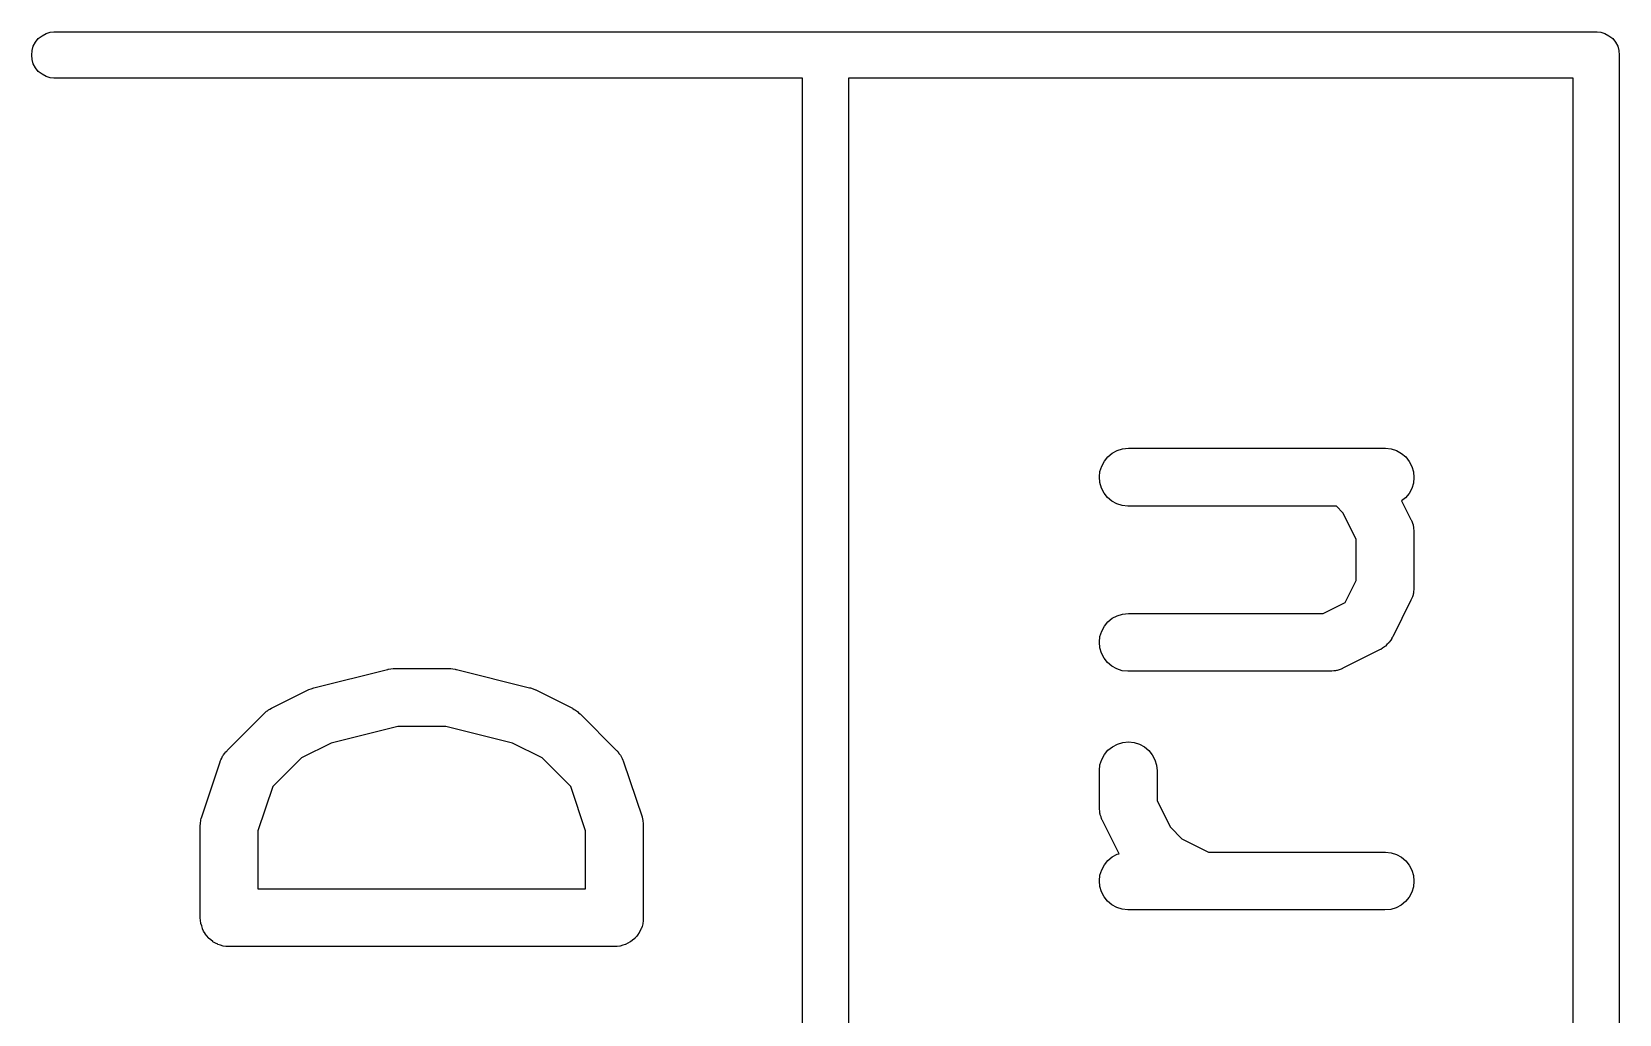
# Model space of a CAD drawing. Extents: x 27 to 117, y -173 to -16.
# Drawn here: x 112.94 to 117.06, y -88.238 to -85.69 of the extents above; entities that cross this region are included whole.
import ezdxf

# ---------------------------------------------------------------- set-up
doc = ezdxf.new("R2010")
doc.units = 0
doc.layers.add('BLACK', color=7, linetype='CONTINUOUS')

msp = doc.modelspace()

# ---------------------------------------------------------------- linework, layer by layer
at = {"layer": 'BLACK', "linetype": 'CONTINUOUS'}
for p, q in [((112.967, -85.6999), (112.977, -85.6943)), ((112.977, -85.6943), (112.988, -85.6909)), ((112.988, -85.6909), (112.997, -85.69)), ((112.997, -85.69), (114.997, -85.69)), ((114.997, -85.69), (115, -85.6897)), ((115, -85.6897), (115.003, -85.69)), ((115.003, -85.69), (116.997, -85.69)), ((116.997, -85.69), (117, -85.6897)), ((117, -85.6897), (117.003, -85.69)), ((117.003, -85.69), (117.003, -85.69)), ((117.003, -85.69), (117.012, -85.6909)), ((117.012, -85.6909), (117.023, -85.6943)), ((117.023, -85.6943), (117.033, -85.6999)), ((112.941, -85.7382), (112.944, -85.7269)), ((112.944, -85.7269), (112.95, -85.7165)), ((112.95, -85.7165), (112.957, -85.7074)), ((112.957, -85.7074), (112.967, -85.6999)), ((117.033, -85.6999), (117.043, -85.7074)), ((117.043, -85.7074), (117.05, -85.7165)), ((117.05, -85.7165), (117.056, -85.7269)), ((117.056, -85.7269), (117.059, -85.7382)), ((112.94, -85.75), (112.941, -85.7382)), ((112.941, -85.7618), (112.94, -85.75)), ((112.944, -85.7731), (112.941, -85.7618)), ((112.95, -85.7835), (112.944, -85.7731)), ((117.059, -85.7382), (117.06, -85.75)), ((117.06, -85.75), (117.06, -85.7529)), ((117.06, -85.7529), (117.06, -96.7471)), ((112.957, -85.7926), (112.95, -85.7835)), ((112.967, -85.8001), (112.957, -85.7926)), ((112.977, -85.8057), (112.967, -85.8001)), ((112.988, -85.8091), (112.977, -85.8057)), ((112.997, -85.81), (112.988, -85.8091)), ((114.94, -85.81), (112.997, -85.81)), ((114.94, -96.69), (114.94, -85.81)), ((115.06, -85.81), (115.06, -96.69)), ((116.94, -85.81), (115.06, -85.81)), ((116.94, -96.69), (116.94, -85.81)), ((115.717, -86.8162), (115.724, -86.8033)), ((115.724, -86.8033), (115.733, -86.792)), ((115.733, -86.792), (115.744, -86.7828)), ((115.744, -86.7828), (115.757, -86.7759)), ((115.757, -86.7759), (115.771, -86.7717)), ((115.771, -86.7717), (115.786, -86.7702)), ((115.786, -86.7702), (116.452, -86.7702)), ((116.452, -86.7702), (116.453, -86.7702)), ((116.453, -86.7702), (116.468, -86.7719)), ((116.468, -86.7719), (116.482, -86.7763)), ((116.482, -86.7763), (116.495, -86.7834)), ((116.495, -86.7834), (116.506, -86.7928)), ((116.506, -86.7928), (116.515, -86.8042)), ((116.515, -86.8042), (116.522, -86.8171)), ((115.711, -86.8447), (115.712, -86.8302)), ((115.712, -86.8593), (115.711, -86.8447)), ((115.712, -86.8302), (115.717, -86.8162)), ((116.522, -86.8171), (116.526, -86.8312)), ((116.526, -86.8312), (116.527, -86.8458)), ((116.527, -86.8458), (116.526, -86.8603)), ((115.716, -86.8733), (115.712, -86.8593)), ((115.723, -86.8863), (115.716, -86.8733)), ((115.732, -86.8977), (115.723, -86.8863)), ((116.515, -86.8872), (116.505, -86.8985)), ((116.522, -86.8743), (116.515, -86.8872)), ((116.526, -86.8603), (116.522, -86.8743)), ((115.743, -86.9071), (115.732, -86.8977)), ((115.756, -86.9142), (115.743, -86.9071)), ((115.77, -86.9186), (115.756, -86.9142)), ((115.785, -86.9202), (115.77, -86.9186)), ((115.786, -86.9202), (115.785, -86.9202)), ((116.326, -86.9202), (115.786, -86.9202)), ((116.343, -86.9373), (116.326, -86.9202)), ((116.505, -86.8985), (116.495, -86.9065)), ((116.495, -86.9065), (116.519, -86.9546)), ((116.377, -87.0058), (116.343, -86.9373)), ((116.519, -86.9546), (116.52, -86.9555)), ((116.52, -86.9555), (116.521, -86.9576)), ((116.521, -86.9576), (116.522, -86.9595)), ((116.522, -86.9595), (116.523, -86.9644)), ((116.523, -86.9644), (116.525, -86.9692)), ((116.525, -86.9692), (116.525, -86.9714)), ((116.525, -86.9714), (116.526, -86.9735)), ((116.377, -87.1132), (116.377, -87.0058)), ((116.526, -86.9735), (116.526, -86.9786)), ((116.526, -86.9786), (116.527, -86.9837)), ((116.527, -86.9837), (116.527, -86.9859)), ((116.527, -86.9859), (116.527, -86.9881)), ((116.527, -86.9881), (116.527, -87.131)), ((116.349, -87.1703), (116.377, -87.1132)), ((116.527, -87.1364), (116.526, -87.1415)), ((116.527, -87.131), (116.527, -87.132)), ((116.527, -87.132), (116.527, -87.1342)), ((116.527, -87.1342), (116.527, -87.1364)), ((116.292, -87.1988), (116.349, -87.1703)), ((116.519, -87.1645), (116.472, -87.2597)), ((116.52, -87.1624), (116.519, -87.1645)), ((116.521, -87.1605), (116.52, -87.1624)), ((116.523, -87.1556), (116.521, -87.1605)), ((116.525, -87.1508), (116.523, -87.1556)), ((116.526, -87.1465), (116.525, -87.1486)), ((116.525, -87.1486), (116.525, -87.1508)), ((116.526, -87.1415), (116.526, -87.1465)), ((115.733, -87.2206), (115.744, -87.2113)), ((115.744, -87.2113), (115.757, -87.2045)), ((115.757, -87.2045), (115.771, -87.2002)), ((115.771, -87.2002), (115.786, -87.1988)), ((115.786, -87.1988), (116.292, -87.1988)), ((115.711, -87.2733), (115.712, -87.2587)), ((115.712, -87.2587), (115.717, -87.2447)), ((115.717, -87.2447), (115.724, -87.2319)), ((115.724, -87.2319), (115.733, -87.2206)), ((116.471, -87.2607), (116.47, -87.262)), ((116.472, -87.2597), (116.471, -87.2607)), ((115.712, -87.2879), (115.711, -87.2733)), ((115.716, -87.3019), (115.712, -87.2879)), ((115.723, -87.3149), (115.716, -87.3019)), ((116.438, -87.2933), (116.343, -87.3409)), ((116.44, -87.2924), (116.438, -87.2933)), ((116.441, -87.2918), (116.44, -87.2924)), ((116.446, -87.2885), (116.441, -87.2918)), ((116.451, -87.2855), (116.446, -87.2885)), ((116.452, -87.2844), (116.451, -87.2855)), ((116.453, -87.2834), (116.452, -87.2844)), ((116.457, -87.2794), (116.453, -87.2834)), ((116.461, -87.2754), (116.457, -87.2794)), ((116.462, -87.2741), (116.461, -87.2754)), ((116.463, -87.2729), (116.462, -87.2741)), ((116.467, -87.2681), (116.463, -87.2729)), ((116.47, -87.2635), (116.467, -87.2681)), ((116.47, -87.262), (116.47, -87.2635)), ((113.672, -87.3915), (113.863, -87.3439)), ((113.863, -87.3439), (113.864, -87.3437)), ((113.864, -87.3437), (113.865, -87.3435)), ((113.865, -87.3435), (113.866, -87.3431)), ((113.866, -87.3431), (113.872, -87.3425)), ((113.872, -87.3425), (113.878, -87.3417)), ((113.878, -87.3417), (113.88, -87.3418)), ((113.88, -87.3418), (113.881, -87.3417)), ((113.881, -87.3417), (114.024, -87.3417)), ((114.024, -87.3417), (114.025, -87.3417)), ((114.025, -87.3417), (114.026, -87.3418)), ((114.026, -87.3418), (114.028, -87.3418)), ((114.028, -87.3418), (114.033, -87.3426)), ((114.033, -87.3426), (114.039, -87.3433)), ((114.039, -87.3433), (114.041, -87.3437)), ((114.041, -87.3437), (114.042, -87.3439)), ((114.042, -87.3439), (114.232, -87.3915)), ((115.732, -87.3263), (115.723, -87.3149)), ((115.743, -87.3357), (115.732, -87.3263)), ((115.756, -87.3427), (115.743, -87.3357)), ((115.77, -87.3472), (115.756, -87.3427)), ((116.338, -87.3431), (116.333, -87.3446)), ((116.34, -87.3421), (116.338, -87.3431)), ((116.342, -87.3414), (116.34, -87.3421)), ((116.343, -87.3409), (116.342, -87.3414)), ((115.785, -87.3488), (115.77, -87.3472)), ((115.786, -87.3488), (115.785, -87.3488)), ((116.31, -87.3488), (115.786, -87.3488)), ((116.312, -87.3486), (116.31, -87.3488)), ((116.314, -87.3487), (116.312, -87.3486)), ((116.319, -87.3479), (116.314, -87.3487)), ((116.324, -87.3474), (116.319, -87.3479)), ((116.326, -87.3467), (116.324, -87.3474)), ((116.328, -87.3464), (116.326, -87.3467)), ((116.333, -87.3446), (116.328, -87.3464)), ((113.562, -87.4448), (113.657, -87.3972)), ((113.657, -87.3972), (113.658, -87.3967)), ((113.658, -87.3964), (113.665, -87.3941)), ((113.658, -87.3966), (113.658, -87.3964)), ((113.658, -87.3967), (113.658, -87.3966)), ((113.665, -87.3941), (113.672, -87.3917)), ((113.672, -87.3916), (113.672, -87.3915)), ((113.672, -87.3917), (113.672, -87.3916)), ((114.232, -87.3915), (114.233, -87.3918)), ((114.233, -87.3918), (114.234, -87.3919)), ((114.234, -87.3919), (114.234, -87.392)), ((114.234, -87.392), (114.241, -87.3945)), ((114.241, -87.3945), (114.247, -87.3969)), ((114.247, -87.3969), (114.248, -87.3971)), ((114.248, -87.3971), (114.248, -87.3972)), ((114.248, -87.3972), (114.343, -87.4448)), ((113.447, -87.5541), (113.542, -87.4589)), ((113.542, -87.4589), (113.543, -87.4581)), ((113.543, -87.4581), (113.546, -87.4555)), ((113.546, -87.4555), (113.549, -87.4526)), ((113.549, -87.4526), (113.552, -87.4509)), ((113.552, -87.4509), (113.554, -87.449)), ((113.554, -87.449), (113.558, -87.4471)), ((113.558, -87.4471), (113.562, -87.4448)), ((114.343, -87.4448), (114.344, -87.4453)), ((114.344, -87.4453), (114.348, -87.4476)), ((114.348, -87.4476), (114.351, -87.4496)), ((114.351, -87.4496), (114.354, -87.4516)), ((114.354, -87.4516), (114.356, -87.4533)), ((114.356, -87.4533), (114.359, -87.4562)), ((114.359, -87.4562), (114.363, -87.4589)), ((114.363, -87.4589), (114.458, -87.5541)), ((113.89, -87.4917), (113.717, -87.535)), ((114.015, -87.4917), (113.89, -87.4917)), ((114.188, -87.535), (114.015, -87.4917)), ((113.717, -87.535), (113.64, -87.5735)), ((114.265, -87.5735), (114.188, -87.535)), ((115.733, -87.5536), (115.745, -87.5444)), ((115.745, -87.5444), (115.758, -87.5376)), ((115.758, -87.5376), (115.772, -87.5335)), ((115.772, -87.5335), (115.786, -87.5321)), ((115.786, -87.5321), (115.801, -87.5337)), ((115.801, -87.5337), (115.815, -87.538)), ((115.815, -87.538), (115.828, -87.545)), ((115.828, -87.545), (115.839, -87.5543)), ((113.381, -87.7263), (113.429, -87.5834)), ((113.429, -87.5824), (113.43, -87.5804)), ((113.429, -87.5834), (113.429, -87.5824)), ((113.43, -87.5804), (113.431, -87.5783)), ((113.431, -87.5783), (113.433, -87.5738)), ((113.433, -87.5738), (113.435, -87.5691)), ((113.435, -87.5691), (113.437, -87.5674)), ((113.437, -87.5674), (113.438, -87.5654)), ((113.438, -87.5654), (113.441, -87.5615)), ((113.441, -87.5615), (113.444, -87.5573)), ((113.444, -87.5573), (113.446, -87.5558)), ((113.446, -87.5558), (113.447, -87.5541)), ((113.64, -87.5735), (113.566, -87.6477)), ((114.339, -87.6477), (114.265, -87.5735)), ((114.458, -87.5541), (114.459, -87.5549)), ((114.459, -87.5549), (114.46, -87.5566)), ((114.46, -87.5566), (114.462, -87.5581)), ((114.462, -87.5581), (114.464, -87.5623)), ((114.464, -87.5623), (114.468, -87.5663)), ((114.468, -87.5663), (114.469, -87.5682)), ((114.469, -87.5682), (114.47, -87.5701)), ((114.47, -87.5701), (114.472, -87.5747)), ((114.472, -87.5747), (114.474, -87.5793)), ((114.474, -87.5793), (114.475, -87.5814)), ((114.475, -87.5814), (114.476, -87.5834)), ((114.476, -87.5834), (114.524, -87.7263)), ((115.712, -87.5915), (115.717, -87.5776)), ((115.717, -87.5776), (115.724, -87.5648)), ((115.724, -87.5648), (115.733, -87.5536)), ((115.839, -87.5543), (115.848, -87.5656)), ((115.848, -87.5656), (115.855, -87.5786)), ((115.855, -87.5786), (115.859, -87.5926)), ((115.711, -87.6061), (115.712, -87.5915)), ((115.711, -87.6071), (115.711, -87.6061)), ((115.711, -87.7024), (115.711, -87.6071)), ((115.859, -87.5926), (115.861, -87.6071)), ((115.861, -87.6071), (115.861, -87.6847)), ((113.566, -87.6477), (113.527, -87.7622)), ((114.377, -87.7622), (114.339, -87.6477)), ((115.711, -87.7046), (115.711, -87.7024)), ((115.711, -87.7068), (115.711, -87.7046)), ((115.712, -87.7118), (115.711, -87.7068)), ((115.712, -87.7169), (115.712, -87.7118)), ((115.861, -87.6847), (115.895, -87.7532)), ((113.377, -87.749), (113.378, -87.7448)), ((113.377, -87.75), (113.377, -87.749)), ((113.377, -87.9881), (113.377, -87.75)), ((113.378, -87.7406), (113.379, -87.7375)), ((113.378, -87.7448), (113.378, -87.7406)), ((113.379, -87.7344), (113.38, -87.7304)), ((113.379, -87.7375), (113.379, -87.7344)), ((113.38, -87.7304), (113.381, -87.7263)), ((114.524, -87.7263), (114.524, -87.7273)), ((114.524, -87.7273), (114.525, -87.7314)), ((114.525, -87.7314), (114.526, -87.7354)), ((114.526, -87.7354), (114.526, -87.7385)), ((114.526, -87.7385), (114.527, -87.7416)), ((114.527, -87.7416), (114.527, -87.7458)), ((114.527, -87.7458), (114.527, -87.75)), ((114.527, -87.75), (114.527, -87.9881)), ((115.713, -87.7191), (115.712, -87.7169)), ((115.713, -87.7212), (115.713, -87.7191)), ((115.715, -87.7261), (115.713, -87.7212)), ((115.716, -87.731), (115.715, -87.7261)), ((115.717, -87.7329), (115.716, -87.731)), ((115.718, -87.735), (115.717, -87.7329)), ((115.719, -87.7359), (115.718, -87.735)), ((115.762, -87.8221), (115.719, -87.7359)), ((115.895, -87.7532), (115.925, -87.7836)), ((113.527, -87.7622), (113.527, -87.9131)), ((114.377, -87.9131), (114.377, -87.7622)), ((115.925, -87.7836), (115.994, -87.8179)), ((115.733, -87.8396), (115.744, -87.8304)), ((115.744, -87.8304), (115.757, -87.8235)), ((115.757, -87.8235), (115.762, -87.8221)), ((115.994, -87.8179), (116.452, -87.8179)), ((116.452, -87.8179), (116.453, -87.8179)), ((116.453, -87.8179), (116.468, -87.8195)), ((116.468, -87.8195), (116.482, -87.8239)), ((116.482, -87.8239), (116.495, -87.831)), ((116.495, -87.831), (116.506, -87.8404)), ((115.711, -87.8923), (115.712, -87.8778)), ((115.712, -87.8778), (115.717, -87.8638)), ((115.717, -87.8638), (115.724, -87.8509)), ((115.724, -87.8509), (115.733, -87.8396)), ((116.506, -87.8404), (116.515, -87.8518)), ((116.515, -87.8518), (116.522, -87.8648)), ((116.522, -87.8648), (116.526, -87.8788)), ((116.526, -87.8788), (116.527, -87.8934)), ((113.527, -87.9131), (114.377, -87.9131)), ((115.712, -87.9069), (115.711, -87.8923)), ((115.716, -87.921), (115.712, -87.9069)), ((116.526, -87.9079), (116.522, -87.9219)), ((116.527, -87.8934), (116.526, -87.9079)), ((115.723, -87.9339), (115.716, -87.921)), ((115.732, -87.9453), (115.723, -87.9339)), ((115.743, -87.9547), (115.732, -87.9453)), ((115.756, -87.9618), (115.743, -87.9547)), ((115.77, -87.9662), (115.756, -87.9618)), ((116.494, -87.9553), (116.481, -87.9622)), ((116.505, -87.9461), (116.494, -87.9553)), ((116.515, -87.9348), (116.505, -87.9461)), ((116.522, -87.9219), (116.515, -87.9348)), ((113.378, -87.9951), (113.377, -87.9881)), ((113.379, -88.0021), (113.378, -87.9951)), ((113.379, -88.0024), (113.379, -88.0021)), ((113.379, -88.0027), (113.379, -88.0024)), ((113.381, -88.0094), (113.379, -88.0027)), ((114.527, -87.9962), (114.526, -88.0032)), ((114.526, -88.0032), (114.526, -88.0034)), ((114.527, -87.9881), (114.527, -87.9886)), ((114.527, -87.9886), (114.527, -87.9886)), ((114.527, -87.9886), (114.527, -87.9886)), ((114.527, -87.9886), (114.527, -87.9891)), ((114.527, -87.9891), (114.527, -87.9962)), ((115.785, -87.9678), (115.77, -87.9662)), ((115.786, -87.9679), (115.785, -87.9678)), ((116.452, -87.9679), (115.786, -87.9679)), ((116.467, -87.9664), (116.452, -87.9679)), ((116.481, -87.9622), (116.467, -87.9664)), ((113.383, -88.0162), (113.381, -88.0094)), ((113.383, -88.0164), (113.383, -88.0162)), ((113.383, -88.0167), (113.383, -88.0164)), ((113.386, -88.0229), (113.383, -88.0167)), ((113.39, -88.0292), (113.386, -88.0229)), ((113.39, -88.0294), (113.39, -88.0292)), ((113.39, -88.0296), (113.39, -88.0294)), ((113.394, -88.0351), (113.39, -88.0296)), ((113.399, -88.0406), (113.394, -88.0351)), ((113.399, -88.0407), (113.399, -88.0406)), ((113.399, -88.0409), (113.399, -88.0407)), ((113.405, -88.0454), (113.399, -88.0409)), ((114.505, -88.0417), (114.499, -88.0461)), ((114.51, -88.0359), (114.505, -88.0413)), ((114.505, -88.0413), (114.505, -88.0415)), ((114.505, -88.0415), (114.505, -88.0417)), ((114.514, -88.0305), (114.51, -88.0359)), ((114.515, -88.03), (114.514, -88.0302)), ((114.514, -88.0302), (114.514, -88.0305)), ((114.518, -88.0238), (114.515, -88.03)), ((114.521, -88.0176), (114.518, -88.0238)), ((114.522, -88.0172), (114.521, -88.0174)), ((114.521, -88.0174), (114.521, -88.0176)), ((114.524, -88.0104), (114.522, -88.0172)), ((114.526, -88.0037), (114.524, -88.0104)), ((114.526, -88.0034), (114.526, -88.0037)), ((113.41, -88.05), (113.405, -88.0454)), ((113.41, -88.0501), (113.41, -88.05)), ((113.41, -88.0503), (113.41, -88.0501)), ((113.417, -88.0536), (113.41, -88.0503)), ((113.423, -88.057), (113.417, -88.0536)), ((113.423, -88.0571), (113.423, -88.057)), ((113.423, -88.0572), (113.423, -88.0571)), ((113.43, -88.0593), (113.423, -88.0572)), ((113.437, -88.0615), (113.43, -88.0593)), ((113.437, -88.0616), (113.437, -88.0615)), ((113.437, -88.0615), (113.437, -88.0615)), ((113.444, -88.0623), (113.437, -88.0616)), ((113.451, -88.0631), (113.444, -88.0623)), ((113.452, -88.0631), (113.451, -88.0631)), ((114.452, -88.0631), (113.452, -88.0631)), ((113.452, -88.0631), (113.452, -88.0631)), ((113.452, -88.0631), (113.452, -88.0631)), ((113.452, -88.0631), (113.452, -88.0631)), ((114.459, -88.0624), (114.452, -88.0631)), ((114.466, -88.0618), (114.459, -88.0624)), ((114.467, -88.0617), (114.466, -88.0618)), ((114.474, -88.0596), (114.467, -88.0617)), ((114.467, -88.0617), (114.467, -88.0617)), ((114.48, -88.0576), (114.474, -88.0596)), ((114.481, -88.0575), (114.48, -88.0576)), ((114.487, -88.0541), (114.481, -88.0574)), ((114.481, -88.0574), (114.481, -88.0575)), ((114.493, -88.0509), (114.487, -88.0541)), ((114.494, -88.0507), (114.493, -88.0509)), ((114.499, -88.0461), (114.494, -88.0506)), ((114.494, -88.0506), (114.494, -88.0507))]:
    msp.add_line(p, q, dxfattribs=at)

doc.saveas('drawing.dxf')
